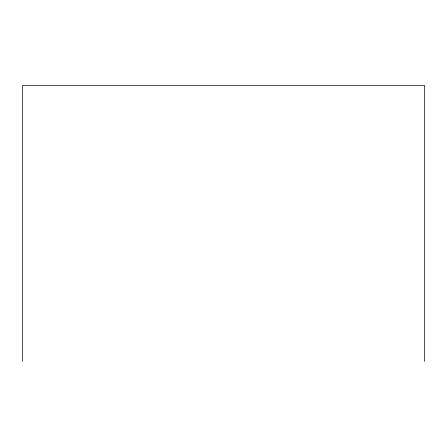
<?xml version="1.0" encoding="UTF-8"?>
<svg xmlns="http://www.w3.org/2000/svg" width="447" height="447" viewBox="0 0 447 447"><rect width="100%" height="100%" fill="white"/><g stroke="black" fill="none" stroke-linecap="round" stroke-linejoin="round"><path stroke-width="0.67" d="M424.65 361.45L424.65 85.55L22.35 85.55L22.35 361.45"/></g></svg>
